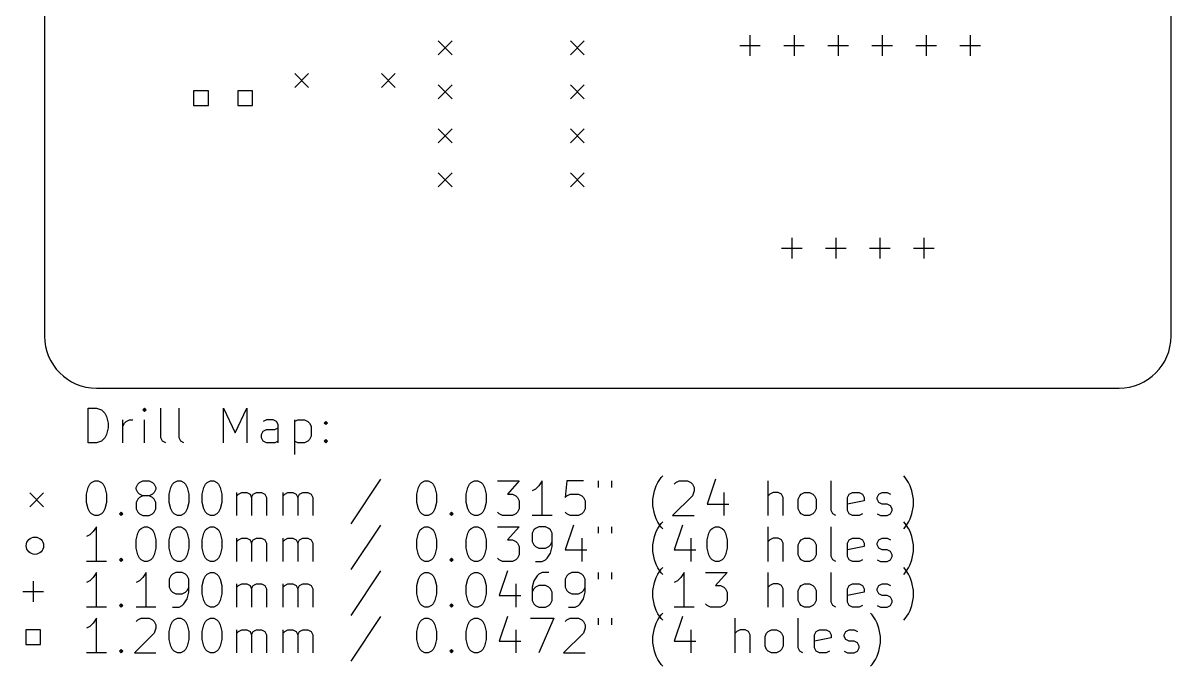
# Model space of a CAD drawing. Extents: x 77.3 to 143.5, y -132.9 to -60.8.
# Drawn here: x 77.3 to 143.5, y -132.9 to -95.7 of the extents above; entities that cross this region are included whole.
import ezdxf

# ---------------------------------------------------------------- set-up
doc = ezdxf.new("R2010")
doc.units = 0
doc.layers.add('BLACK', color=7, linetype='CONTINUOUS')

msp = doc.modelspace()

# ---------------------------------------------------------------- linework, layer by layer
at = {"layer": 'BLACK', "linetype": 'CONTINUOUS'}
for p, q in [((78.5464, -63.8176), (78.5464, -113.818)), ((143.546, -113.823), (143.546, -63.8176)), ((119.253, -96.453), (119.253, -97.643)), ((121.793, -96.453), (121.793, -97.643)), ((124.333, -96.453), (124.333, -97.643)), ((126.873, -96.453), (126.873, -97.643)), ((129.413, -96.453), (129.413, -97.643)), ((131.953, -96.453), (131.953, -97.643)), ((101.271, -96.7748), (102.071, -97.5748)), ((102.071, -96.7748), (101.271, -97.5748)), ((108.891, -96.7748), (109.691, -97.5748)), ((109.691, -96.7748), (108.891, -97.5748)), ((118.658, -97.048), (119.848, -97.048)), ((121.198, -97.048), (122.388, -97.048)), ((123.738, -97.048), (124.928, -97.048)), ((126.278, -97.048), (127.468, -97.048)), ((128.818, -97.048), (130.008, -97.048)), ((131.358, -97.048), (132.548, -97.048)), ((92.985, -98.66), (93.785, -99.46)), ((93.785, -98.66), (92.985, -99.46)), ((97.985, -98.66), (98.785, -99.46)), ((98.785, -98.66), (97.985, -99.46)), ((101.271, -99.3148), (102.071, -100.115)), ((102.071, -99.3148), (101.271, -100.115)), ((108.891, -99.3148), (109.691, -100.115)), ((109.691, -99.3148), (108.891, -100.115)), ((88.0035, -99.6517), (87.1549, -99.6517)), ((87.1549, -99.6517), (87.1549, -100.5)), ((88.0035, -100.5), (88.0035, -99.6517)), ((90.5435, -99.6517), (89.6949, -99.6517)), ((89.6949, -99.6517), (89.6949, -100.5)), ((90.5435, -100.5), (90.5435, -99.6517)), ((87.1549, -100.5), (88.0035, -100.5)), ((89.6949, -100.5), (90.5435, -100.5)), ((101.271, -101.855), (102.071, -102.655)), ((102.071, -101.855), (101.271, -102.655)), ((108.891, -101.855), (109.691, -102.655)), ((109.691, -101.855), (108.891, -102.655)), ((101.271, -104.395), (102.071, -105.195)), ((102.071, -104.395), (101.271, -105.195)), ((108.891, -104.395), (109.691, -105.195)), ((109.691, -104.395), (108.891, -105.195)), ((121.666, -108.137), (121.666, -109.327)), ((124.206, -108.137), (124.206, -109.327)), ((126.746, -108.137), (126.746, -109.327)), ((129.286, -108.137), (129.286, -109.327)), ((121.071, -108.732), (122.261, -108.732)), ((123.611, -108.732), (124.801, -108.732)), ((126.151, -108.732), (127.341, -108.732)), ((128.691, -108.732), (129.881, -108.732)), ((81.5464, -116.818), (140.546, -116.818)), ((81.0725, -119.972), (81.0725, -117.972)), ((81.0725, -117.972), (81.5487, -117.972)), ((81.5487, -117.972), (81.8345, -118.068)), ((81.8345, -118.068), (82.0249, -118.258)), ((82.0249, -118.258), (82.1202, -118.449)), ((82.1202, -118.449), (82.2154, -118.83)), ((84.3106, -117.972), (84.2154, -118.068)), ((84.2154, -118.068), (84.3106, -118.163)), ((84.4059, -118.068), (84.3106, -117.972)), ((84.3106, -117.972), (84.3106, -118.163)), ((84.3106, -118.163), (84.4059, -118.068)), ((85.263, -119.687), (85.263, -117.972)), ((86.3106, -119.687), (86.3106, -117.972)), ((88.8821, -119.972), (88.8821, -117.972)), ((88.8821, -117.972), (89.5487, -119.401)), ((89.5487, -119.401), (90.2154, -117.972)), ((90.2154, -117.972), (90.2154, -119.972)), ((82.2154, -119.115), (82.1202, -119.496)), ((82.2154, -118.83), (82.2154, -119.115)), ((83.0725, -119.972), (83.0725, -118.639)), ((83.0725, -119.02), (83.1678, -118.83)), ((83.1678, -118.83), (83.263, -118.734)), ((83.263, -118.734), (83.4535, -118.639)), ((83.4535, -118.639), (83.644, -118.639)), ((84.3106, -119.972), (84.3106, -118.639)), ((91.3583, -118.639), (91.1678, -118.734)), ((91.1678, -119.306), (91.3583, -119.21)), ((91.7392, -118.639), (91.3583, -118.639)), ((91.3583, -119.21), (91.8345, -119.21)), ((91.9297, -118.734), (91.7392, -118.639)), ((91.8345, -119.21), (92.0249, -119.115)), ((92.0249, -118.925), (91.9297, -118.734)), ((92.0249, -119.972), (92.0249, -118.925)), ((92.9773, -118.639), (92.9773, -120.639)), ((92.9773, -118.734), (93.1678, -118.639)), ((93.1678, -118.639), (93.5487, -118.639)), ((93.5487, -118.639), (93.7392, -118.734)), ((93.7392, -118.734), (93.8345, -118.83)), ((93.8345, -118.83), (93.9297, -119.02)), ((93.9297, -119.02), (93.9297, -119.591)), ((94.6916, -118.83), (94.7868, -118.734)), ((94.7868, -118.925), (94.6916, -118.83)), ((94.7868, -118.734), (94.8821, -118.83)), ((94.7868, -118.734), (94.7868, -118.925)), ((94.8821, -118.83), (94.7868, -118.925)), ((81.8345, -119.877), (81.5487, -119.972)), ((82.0249, -119.687), (81.8345, -119.877)), ((82.1202, -119.496), (82.0249, -119.687)), ((85.3583, -119.877), (85.263, -119.687)), ((85.5487, -119.972), (85.3583, -119.877)), ((86.4059, -119.877), (86.3106, -119.687)), ((86.5964, -119.972), (86.4059, -119.877)), ((91.0725, -119.496), (91.1678, -119.306)), ((91.0725, -119.687), (91.0725, -119.496)), ((91.1678, -119.877), (91.0725, -119.687)), ((91.3583, -119.972), (91.1678, -119.877)), ((92.0249, -119.877), (91.8345, -119.972)), ((93.1678, -119.972), (92.9773, -119.877)), ((93.7392, -119.877), (93.5487, -119.972)), ((93.8345, -119.782), (93.7392, -119.877)), ((93.9297, -119.591), (93.8345, -119.782)), ((94.6916, -119.877), (94.7868, -119.782)), ((94.7868, -119.972), (94.6916, -119.877)), ((94.7868, -119.782), (94.8821, -119.877)), ((94.7868, -119.782), (94.7868, -119.972)), ((94.8821, -119.877), (94.7868, -119.972)), ((81.5487, -119.972), (81.0725, -119.972)), ((91.8345, -119.972), (91.3583, -119.972)), ((93.5487, -119.972), (93.1678, -119.972)), ((81.0725, -122.553), (81.1678, -122.363)), ((81.1678, -122.363), (81.263, -122.268)), ((81.263, -122.268), (81.4535, -122.172)), ((81.4535, -122.172), (81.644, -122.172)), ((81.644, -122.172), (81.8345, -122.268)), ((81.8345, -122.268), (81.9297, -122.363)), ((81.9297, -122.363), (82.0249, -122.553)), ((83.8345, -122.553), (83.9297, -122.363)), ((83.9297, -122.363), (84.0249, -122.268)), ((84.0249, -122.268), (84.2154, -122.172)), ((84.2154, -122.172), (84.5964, -122.172)), ((84.5964, -122.172), (84.7868, -122.268)), ((84.7868, -122.268), (84.8821, -122.363)), ((84.8821, -122.363), (84.9773, -122.553)), ((85.8345, -122.553), (85.9297, -122.363)), ((85.9297, -122.363), (86.0249, -122.268)), ((86.0249, -122.268), (86.2154, -122.172)), ((86.2154, -122.172), (86.4059, -122.172)), ((86.4059, -122.172), (86.5964, -122.268)), ((86.5964, -122.268), (86.6916, -122.363)), ((86.6916, -122.363), (86.7868, -122.553)), ((87.7392, -122.553), (87.8345, -122.363)), ((87.8345, -122.363), (87.9297, -122.268)), ((87.9297, -122.268), (88.1202, -122.172)), ((88.1202, -122.172), (88.3106, -122.172)), ((88.3106, -122.172), (88.5011, -122.268)), ((88.5011, -122.268), (88.5964, -122.363)), ((88.5964, -122.363), (88.6916, -122.553)), ((97.9297, -122.077), (96.2154, -124.649)), ((100.12, -122.553), (100.215, -122.363)), ((100.215, -122.363), (100.311, -122.268)), ((100.311, -122.268), (100.501, -122.172)), ((100.501, -122.172), (100.692, -122.172)), ((100.692, -122.172), (100.882, -122.268)), ((100.882, -122.268), (100.977, -122.363)), ((100.977, -122.363), (101.073, -122.553)), ((102.977, -122.553), (103.073, -122.363)), ((103.073, -122.363), (103.168, -122.268)), ((103.168, -122.268), (103.358, -122.172)), ((103.358, -122.172), (103.549, -122.172)), ((103.549, -122.172), (103.739, -122.268)), ((103.739, -122.268), (103.834, -122.363)), ((103.834, -122.363), (103.93, -122.553)), ((104.692, -122.172), (105.93, -122.172)), ((105.93, -122.172), (105.263, -122.934)), ((107.073, -122.458), (106.882, -122.649)), ((107.263, -122.172), (107.073, -122.458)), ((107.263, -124.172), (107.263, -122.172)), ((108.692, -122.172), (108.596, -123.125)), ((109.644, -122.172), (108.692, -122.172)), ((110.501, -122.172), (110.501, -122.553)), ((111.263, -122.172), (111.263, -122.553)), ((113.739, -122.744), (113.834, -122.458)), ((113.834, -122.458), (113.93, -122.268)), ((113.93, -122.268), (114.12, -121.982)), ((114.12, -121.982), (114.215, -121.887)), ((114.882, -122.363), (114.977, -122.268)), ((114.977, -122.268), (115.168, -122.172)), ((115.168, -122.172), (115.644, -122.172)), ((115.644, -122.172), (115.834, -122.268)), ((115.834, -122.268), (115.93, -122.363)), ((115.93, -122.363), (116.025, -122.553)), ((117.263, -122.077), (116.787, -123.506)), ((120.311, -124.172), (120.311, -122.172)), ((123.93, -123.887), (123.93, -122.172)), ((128.215, -121.982), (128.12, -121.887)), ((128.406, -122.268), (128.215, -121.982)), ((128.501, -122.458), (128.406, -122.268)), ((128.596, -122.744), (128.501, -122.458)), ((77.6964, -122.868), (78.4964, -123.668)), ((78.4964, -122.868), (77.6964, -123.668)), ((80.9773, -122.934), (81.0725, -122.553)), ((80.9773, -123.41), (80.9773, -122.934)), ((82.0249, -122.553), (82.1202, -122.934)), ((82.1202, -122.934), (82.1202, -123.41)), ((83.8345, -122.649), (83.8345, -122.553)), ((83.9297, -122.839), (83.8345, -122.649)), ((84.0249, -122.934), (83.9297, -122.839)), ((84.0249, -123.125), (83.9297, -123.22)), ((84.2154, -123.03), (84.0249, -122.934)), ((84.2154, -123.03), (84.0249, -123.125)), ((84.5964, -123.03), (84.2154, -123.03)), ((84.7868, -122.934), (84.5964, -123.03)), ((84.7868, -123.125), (84.5964, -123.03)), ((84.8821, -122.839), (84.7868, -122.934)), ((84.8821, -123.22), (84.7868, -123.125)), ((84.9773, -122.649), (84.8821, -122.839)), ((84.9773, -122.553), (84.9773, -122.649)), ((85.7392, -122.934), (85.8345, -122.553)), ((85.7392, -123.41), (85.7392, -122.934)), ((86.7868, -122.553), (86.8821, -122.934)), ((86.8821, -122.934), (86.8821, -123.41)), ((87.644, -122.934), (87.7392, -122.553)), ((87.644, -123.41), (87.644, -122.934)), ((88.6916, -122.553), (88.7868, -122.934)), ((88.7868, -122.934), (88.7868, -123.41)), ((89.644, -124.172), (89.644, -122.839)), ((89.644, -123.03), (89.7392, -122.934)), ((89.7392, -122.934), (89.9297, -122.839)), ((89.9297, -122.839), (90.2154, -122.839)), ((90.2154, -122.839), (90.4059, -122.934)), ((90.4059, -122.934), (90.5011, -123.125)), ((90.5011, -123.125), (90.5964, -122.934)), ((90.5011, -123.125), (90.5011, -124.172)), ((90.5964, -122.934), (90.7868, -122.839)), ((90.7868, -122.839), (91.0725, -122.839)), ((91.0725, -122.839), (91.263, -122.934)), ((91.263, -122.934), (91.3583, -123.125)), ((91.3583, -123.125), (91.3583, -124.172)), ((92.3106, -124.172), (92.3106, -122.839)), ((92.3106, -123.03), (92.4059, -122.934)), ((92.4059, -122.934), (92.5964, -122.839)), ((92.5964, -122.839), (92.8821, -122.839)), ((92.8821, -122.839), (93.0725, -122.934)), ((93.0725, -122.934), (93.1678, -123.125)), ((93.1678, -123.125), (93.263, -122.934)), ((93.1678, -123.125), (93.1678, -124.172)), ((93.263, -122.934), (93.4535, -122.839)), ((93.4535, -122.839), (93.7392, -122.839)), ((93.7392, -122.839), (93.9297, -122.934)), ((93.9297, -122.934), (94.0249, -123.125)), ((94.0249, -123.125), (94.0249, -124.172)), ((100.025, -122.934), (100.12, -122.553)), ((100.025, -123.41), (100.025, -122.934)), ((101.073, -122.553), (101.168, -122.934)), ((101.168, -122.934), (101.168, -123.41)), ((102.882, -122.934), (102.977, -122.553)), ((102.882, -123.41), (102.882, -122.934)), ((103.93, -122.553), (104.025, -122.934)), ((104.025, -122.934), (104.025, -123.41)), ((105.263, -122.934), (105.549, -122.934)), ((105.549, -122.934), (105.739, -123.03)), ((105.739, -123.03), (105.834, -123.125)), ((105.834, -123.125), (105.93, -123.315)), ((106.882, -122.649), (106.692, -122.744)), ((108.596, -123.125), (108.692, -123.03)), ((108.692, -123.03), (108.882, -122.934)), ((108.882, -122.934), (109.358, -122.934)), ((109.358, -122.934), (109.549, -123.03)), ((109.549, -123.03), (109.644, -123.125)), ((109.644, -123.125), (109.739, -123.315)), ((113.644, -123.22), (113.739, -122.744)), ((115.93, -123.03), (114.787, -124.172)), ((116.025, -122.744), (115.93, -123.03)), ((116.025, -122.553), (116.025, -122.744)), ((117.739, -122.839), (117.739, -124.172)), ((120.406, -122.934), (120.311, -123.03)), ((120.596, -122.839), (120.406, -122.934)), ((120.882, -122.839), (120.596, -122.839)), ((121.073, -122.934), (120.882, -122.839)), ((121.168, -123.125), (121.073, -122.934)), ((121.168, -124.172), (121.168, -123.125)), ((122.025, -123.22), (122.12, -123.03)), ((122.12, -123.03), (122.215, -122.934)), ((122.215, -122.934), (122.406, -122.839)), ((122.406, -122.839), (122.692, -122.839)), ((122.692, -122.839), (122.882, -122.934)), ((122.882, -122.934), (122.977, -123.03)), ((122.977, -123.03), (123.073, -123.22)), ((124.882, -123.125), (124.977, -122.934)), ((124.882, -123.887), (124.882, -123.125)), ((124.977, -122.934), (125.168, -122.839)), ((125.168, -122.839), (125.549, -122.839)), ((125.549, -122.839), (125.739, -122.934)), ((125.739, -122.934), (125.834, -123.125)), ((125.834, -123.125), (125.834, -123.315)), ((126.596, -123.125), (126.692, -122.934)), ((126.596, -123.22), (126.596, -123.125)), ((126.692, -122.934), (126.882, -122.839)), ((126.882, -122.839), (127.168, -122.839)), ((127.168, -122.839), (127.358, -122.934)), ((128.692, -123.22), (128.596, -122.744)), ((81.0725, -123.791), (80.9773, -123.41)), ((81.1678, -123.982), (81.0725, -123.791)), ((82.0249, -123.791), (81.9297, -123.982)), ((82.1202, -123.41), (82.0249, -123.791)), ((83.9297, -123.22), (83.8345, -123.41)), ((83.8345, -123.41), (83.8345, -123.791)), ((83.8345, -123.791), (83.9297, -123.982)), ((84.9773, -123.41), (84.8821, -123.22)), ((84.8821, -123.982), (84.9773, -123.791)), ((84.9773, -123.791), (84.9773, -123.41)), ((85.8345, -123.791), (85.7392, -123.41)), ((85.9297, -123.982), (85.8345, -123.791)), ((86.7868, -123.791), (86.6916, -123.982)), ((86.8821, -123.41), (86.7868, -123.791)), ((87.7392, -123.791), (87.644, -123.41)), ((87.8345, -123.982), (87.7392, -123.791)), ((88.6916, -123.791), (88.5964, -123.982)), ((88.7868, -123.41), (88.6916, -123.791)), ((100.12, -123.791), (100.025, -123.41)), ((100.215, -123.982), (100.12, -123.791)), ((101.073, -123.791), (100.977, -123.982)), ((101.168, -123.41), (101.073, -123.791)), ((102.977, -123.791), (102.882, -123.41)), ((103.073, -123.982), (102.977, -123.791)), ((103.93, -123.791), (103.834, -123.982)), ((104.025, -123.41), (103.93, -123.791)), ((105.93, -123.791), (105.834, -123.982)), ((105.93, -123.315), (105.93, -123.791)), ((109.739, -123.791), (109.644, -123.982)), ((109.739, -123.315), (109.739, -123.791)), ((113.644, -123.601), (113.644, -123.22)), ((113.739, -124.077), (113.644, -123.601)), ((116.787, -123.506), (118.025, -123.506)), ((122.025, -123.791), (122.025, -123.22)), ((122.12, -123.982), (122.025, -123.791)), ((123.073, -123.791), (122.977, -123.982)), ((123.073, -123.22), (123.073, -123.791)), ((125.834, -123.315), (124.882, -123.506)), ((126.692, -123.41), (126.596, -123.22)), ((126.882, -123.506), (126.692, -123.41)), ((127.168, -123.506), (126.882, -123.506)), ((127.358, -123.601), (127.168, -123.506)), ((127.453, -123.791), (127.358, -123.601)), ((127.453, -123.887), (127.453, -123.791)), ((128.596, -124.077), (128.692, -123.601)), ((128.692, -123.601), (128.692, -123.22)), ((81.263, -124.077), (81.1678, -123.982)), ((81.4535, -124.172), (81.263, -124.077)), ((81.644, -124.172), (81.4535, -124.172)), ((81.8345, -124.077), (81.644, -124.172)), ((81.9297, -123.982), (81.8345, -124.077)), ((82.8821, -124.077), (82.9773, -123.982)), ((82.9773, -124.172), (82.8821, -124.077)), ((82.9773, -123.982), (83.0725, -124.077)), ((82.9773, -123.982), (82.9773, -124.172)), ((83.0725, -124.077), (82.9773, -124.172)), ((83.9297, -123.982), (84.0249, -124.077)), ((84.0249, -124.077), (84.2154, -124.172)), ((84.2154, -124.172), (84.5964, -124.172)), ((84.5964, -124.172), (84.7868, -124.077)), ((84.7868, -124.077), (84.8821, -123.982)), ((86.0249, -124.077), (85.9297, -123.982)), ((86.2154, -124.172), (86.0249, -124.077)), ((86.4059, -124.172), (86.2154, -124.172)), ((86.5964, -124.077), (86.4059, -124.172)), ((86.6916, -123.982), (86.5964, -124.077)), ((87.9297, -124.077), (87.8345, -123.982)), ((88.1202, -124.172), (87.9297, -124.077)), ((88.3106, -124.172), (88.1202, -124.172)), ((88.5011, -124.077), (88.3106, -124.172)), ((88.5964, -123.982), (88.5011, -124.077)), ((100.311, -124.077), (100.215, -123.982)), ((100.501, -124.172), (100.311, -124.077)), ((100.692, -124.172), (100.501, -124.172)), ((100.882, -124.077), (100.692, -124.172)), ((100.977, -123.982), (100.882, -124.077)), ((101.93, -124.077), (102.025, -123.982)), ((102.025, -124.172), (101.93, -124.077)), ((102.025, -123.982), (102.12, -124.077)), ((102.025, -123.982), (102.025, -124.172)), ((102.12, -124.077), (102.025, -124.172)), ((103.168, -124.077), (103.073, -123.982)), ((103.358, -124.172), (103.168, -124.077)), ((103.549, -124.172), (103.358, -124.172)), ((103.739, -124.077), (103.549, -124.172)), ((103.834, -123.982), (103.739, -124.077)), ((104.787, -124.077), (104.692, -123.982)), ((104.977, -124.172), (104.787, -124.077)), ((105.549, -124.172), (104.977, -124.172)), ((105.739, -124.077), (105.549, -124.172)), ((105.834, -123.982), (105.739, -124.077)), ((107.834, -124.172), (106.692, -124.172)), ((108.692, -124.077), (108.596, -123.982)), ((108.882, -124.172), (108.692, -124.077)), ((109.358, -124.172), (108.882, -124.172)), ((109.549, -124.077), (109.358, -124.172)), ((109.644, -123.982), (109.549, -124.077)), ((113.834, -124.363), (113.739, -124.077)), ((113.93, -124.553), (113.834, -124.363)), ((114.12, -124.622), (114.215, -124.527)), ((114.787, -124.172), (116.025, -124.172)), ((122.215, -124.077), (122.12, -123.982)), ((122.406, -124.172), (122.215, -124.077)), ((122.692, -124.172), (122.406, -124.172)), ((122.882, -124.077), (122.692, -124.172)), ((122.977, -123.982), (122.882, -124.077)), ((124.025, -124.077), (123.93, -123.887)), ((124.215, -124.172), (124.025, -124.077)), ((124.977, -124.077), (124.882, -123.887)), ((125.168, -124.172), (124.977, -124.077)), ((125.549, -124.172), (125.168, -124.172)), ((125.739, -124.077), (125.549, -124.172)), ((126.596, -124.077), (126.787, -124.172)), ((126.787, -124.172), (127.168, -124.172)), ((127.168, -124.172), (127.358, -124.077)), ((127.358, -124.077), (127.453, -123.887)), ((128.215, -124.622), (128.12, -124.527)), ((128.406, -124.553), (128.501, -124.363)), ((128.501, -124.363), (128.596, -124.077)), ((81.3583, -125.098), (81.1678, -125.289)), ((81.5487, -124.812), (81.3583, -125.098)), ((81.5487, -126.812), (81.5487, -124.812)), ((83.9297, -125.193), (84.0249, -125.003)), ((84.0249, -125.003), (84.1202, -124.908)), ((84.1202, -124.908), (84.3106, -124.812)), ((84.3106, -124.812), (84.5011, -124.812)), ((84.5011, -124.812), (84.6916, -124.908)), ((84.6916, -124.908), (84.7868, -125.003)), ((84.7868, -125.003), (84.8821, -125.193)), ((85.8345, -125.193), (85.9297, -125.003)), ((85.9297, -125.003), (86.0249, -124.908)), ((86.0249, -124.908), (86.2154, -124.812)), ((86.2154, -124.812), (86.4059, -124.812)), ((86.4059, -124.812), (86.5964, -124.908)), ((86.5964, -124.908), (86.6916, -125.003)), ((86.6916, -125.003), (86.7868, -125.193)), ((87.7392, -125.193), (87.8345, -125.003)), ((87.8345, -125.003), (87.9297, -124.908)), ((87.9297, -124.908), (88.1202, -124.812)), ((88.1202, -124.812), (88.3106, -124.812)), ((88.3106, -124.812), (88.5011, -124.908)), ((88.5011, -124.908), (88.5964, -125.003)), ((88.5964, -125.003), (88.6916, -125.193)), ((97.9297, -124.717), (96.2154, -127.289)), ((100.12, -125.193), (100.215, -125.003)), ((100.215, -125.003), (100.311, -124.908)), ((100.311, -124.908), (100.501, -124.812)), ((100.501, -124.812), (100.692, -124.812)), ((100.692, -124.812), (100.882, -124.908)), ((100.882, -124.908), (100.977, -125.003)), ((100.977, -125.003), (101.073, -125.193)), ((102.977, -125.193), (103.073, -125.003)), ((103.073, -125.003), (103.168, -124.908)), ((103.168, -124.908), (103.358, -124.812)), ((103.358, -124.812), (103.549, -124.812)), ((103.549, -124.812), (103.739, -124.908)), ((103.739, -124.908), (103.834, -125.003)), ((103.834, -125.003), (103.93, -125.193)), ((104.692, -124.812), (105.93, -124.812)), ((105.93, -124.812), (105.263, -125.574)), ((106.787, -125.003), (106.692, -125.193)), ((106.882, -124.908), (106.787, -125.003)), ((107.073, -124.812), (106.882, -124.908)), ((107.453, -124.812), (107.073, -124.812)), ((107.644, -124.908), (107.453, -124.812)), ((107.739, -125.003), (107.644, -124.908)), ((107.834, -125.193), (107.739, -125.003)), ((109.073, -124.717), (108.596, -126.146)), ((110.501, -124.812), (110.501, -125.193)), ((111.263, -124.812), (111.263, -125.193)), ((113.739, -125.384), (113.834, -125.098)), ((113.834, -125.098), (113.93, -124.908)), ((114.12, -124.839), (113.93, -124.553)), ((113.93, -124.908), (114.12, -124.622)), ((114.215, -124.934), (114.12, -124.839)), ((115.358, -124.717), (114.882, -126.146)), ((116.882, -125.193), (116.977, -125.003)), ((116.977, -125.003), (117.073, -124.908)), ((117.073, -124.908), (117.263, -124.812)), ((117.263, -124.812), (117.453, -124.812)), ((117.453, -124.812), (117.644, -124.908)), ((117.644, -124.908), (117.739, -125.003)), ((117.739, -125.003), (117.834, -125.193)), ((120.311, -126.812), (120.311, -124.812)), ((123.93, -126.527), (123.93, -124.812)), ((128.12, -124.934), (128.215, -124.839)), ((128.215, -124.839), (128.406, -124.553)), ((128.406, -124.908), (128.215, -124.622)), ((128.501, -125.098), (128.406, -124.908)), ((128.596, -125.384), (128.501, -125.098)), ((81.1678, -125.289), (80.9773, -125.384)), ((83.8345, -125.574), (83.9297, -125.193)), ((83.8345, -126.05), (83.8345, -125.574)), ((84.8821, -125.193), (84.9773, -125.574)), ((84.9773, -125.574), (84.9773, -126.05)), ((85.7392, -125.574), (85.8345, -125.193)), ((85.7392, -126.05), (85.7392, -125.574)), ((86.7868, -125.193), (86.8821, -125.574)), ((86.8821, -125.574), (86.8821, -126.05)), ((87.644, -125.574), (87.7392, -125.193)), ((87.644, -126.05), (87.644, -125.574)), ((88.6916, -125.193), (88.7868, -125.574)), ((88.7868, -125.574), (88.7868, -126.05)), ((89.644, -126.812), (89.644, -125.479)), ((89.644, -125.67), (89.7392, -125.574)), ((89.7392, -125.574), (89.9297, -125.479)), ((89.9297, -125.479), (90.2154, -125.479)), ((90.2154, -125.479), (90.4059, -125.574)), ((90.4059, -125.574), (90.5011, -125.765)), ((90.5011, -125.765), (90.5964, -125.574)), ((90.5011, -125.765), (90.5011, -126.812)), ((90.5964, -125.574), (90.7868, -125.479)), ((90.7868, -125.479), (91.0725, -125.479)), ((91.0725, -125.479), (91.263, -125.574)), ((91.263, -125.574), (91.3583, -125.765)), ((91.3583, -125.765), (91.3583, -126.812)), ((92.3106, -126.812), (92.3106, -125.479)), ((92.3106, -125.67), (92.4059, -125.574)), ((92.4059, -125.574), (92.5964, -125.479)), ((92.5964, -125.479), (92.8821, -125.479)), ((92.8821, -125.479), (93.0725, -125.574)), ((93.0725, -125.574), (93.1678, -125.765)), ((93.1678, -125.765), (93.263, -125.574)), ((93.1678, -125.765), (93.1678, -126.812)), ((93.263, -125.574), (93.4535, -125.479)), ((93.4535, -125.479), (93.7392, -125.479)), ((93.7392, -125.479), (93.9297, -125.574)), ((93.9297, -125.574), (94.0249, -125.765)), ((94.0249, -125.765), (94.0249, -126.812)), ((100.025, -125.574), (100.12, -125.193)), ((100.025, -126.05), (100.025, -125.574)), ((101.073, -125.193), (101.168, -125.574)), ((101.168, -125.574), (101.168, -126.05)), ((102.882, -125.574), (102.977, -125.193)), ((102.882, -126.05), (102.882, -125.574)), ((103.93, -125.193), (104.025, -125.574)), ((104.025, -125.574), (104.025, -126.05)), ((105.263, -125.574), (105.549, -125.574)), ((105.549, -125.574), (105.739, -125.67)), ((105.739, -125.67), (105.834, -125.765)), ((105.834, -125.765), (105.93, -125.955)), ((106.692, -125.193), (106.692, -125.67)), ((106.692, -125.67), (106.787, -125.86)), ((107.739, -125.86), (107.834, -125.67)), ((107.834, -125.955), (107.834, -125.193)), ((109.549, -125.479), (109.549, -126.812)), ((113.644, -125.86), (113.739, -125.384)), ((115.834, -125.479), (115.834, -126.812)), ((116.787, -125.574), (116.882, -125.193)), ((116.787, -126.05), (116.787, -125.574)), ((117.834, -125.193), (117.93, -125.574)), ((117.93, -125.574), (117.93, -126.05)), ((120.406, -125.574), (120.311, -125.67)), ((120.596, -125.479), (120.406, -125.574)), ((120.882, -125.479), (120.596, -125.479)), ((121.073, -125.574), (120.882, -125.479)), ((121.168, -125.765), (121.073, -125.574)), ((121.168, -126.812), (121.168, -125.765)), ((122.025, -125.86), (122.12, -125.67)), ((122.12, -125.67), (122.215, -125.574)), ((122.215, -125.574), (122.406, -125.479)), ((122.406, -125.479), (122.692, -125.479)), ((122.692, -125.479), (122.882, -125.574)), ((122.882, -125.574), (122.977, -125.67)), ((122.977, -125.67), (123.073, -125.86)), ((124.882, -125.765), (124.977, -125.574)), ((124.882, -126.527), (124.882, -125.765)), ((124.977, -125.574), (125.168, -125.479)), ((125.168, -125.479), (125.549, -125.479)), ((125.549, -125.479), (125.739, -125.574)), ((125.739, -125.574), (125.834, -125.765)), ((125.834, -125.765), (125.834, -125.955)), ((126.596, -125.765), (126.692, -125.574)), ((126.596, -125.86), (126.596, -125.765)), ((126.692, -125.574), (126.882, -125.479)), ((126.882, -125.479), (127.168, -125.479)), ((127.168, -125.479), (127.358, -125.574)), ((128.692, -125.86), (128.596, -125.384)), ((83.9297, -126.431), (83.8345, -126.05)), ((84.0249, -126.622), (83.9297, -126.431)), ((84.8821, -126.431), (84.7868, -126.622)), ((84.9773, -126.05), (84.8821, -126.431)), ((85.8345, -126.431), (85.7392, -126.05)), ((85.9297, -126.622), (85.8345, -126.431)), ((86.7868, -126.431), (86.6916, -126.622)), ((86.8821, -126.05), (86.7868, -126.431)), ((87.7392, -126.431), (87.644, -126.05)), ((87.8345, -126.622), (87.7392, -126.431)), ((88.6916, -126.431), (88.5964, -126.622)), ((88.7868, -126.05), (88.6916, -126.431)), ((100.12, -126.431), (100.025, -126.05)), ((100.215, -126.622), (100.12, -126.431)), ((101.073, -126.431), (100.977, -126.622)), ((101.168, -126.05), (101.073, -126.431)), ((102.977, -126.431), (102.882, -126.05)), ((103.073, -126.622), (102.977, -126.431)), ((103.93, -126.431), (103.834, -126.622)), ((104.025, -126.05), (103.93, -126.431)), ((105.93, -126.431), (105.834, -126.622)), ((105.93, -125.955), (105.93, -126.431)), ((106.787, -125.86), (106.882, -125.955)), ((106.882, -125.955), (107.073, -126.05)), ((107.073, -126.05), (107.453, -126.05)), ((107.453, -126.05), (107.644, -125.955)), ((107.549, -126.622), (107.739, -126.336)), ((107.644, -125.955), (107.739, -125.86)), ((107.739, -126.336), (107.834, -125.955)), ((108.596, -126.146), (109.834, -126.146)), ((113.644, -126.241), (113.644, -125.86)), ((113.739, -126.717), (113.644, -126.241)), ((114.882, -126.146), (116.12, -126.146)), ((116.882, -126.431), (116.787, -126.05)), ((116.977, -126.622), (116.882, -126.431)), ((117.834, -126.431), (117.739, -126.622)), ((117.93, -126.05), (117.834, -126.431)), ((122.025, -126.431), (122.025, -125.86)), ((122.12, -126.622), (122.025, -126.431)), ((123.073, -126.431), (122.977, -126.622)), ((123.073, -125.86), (123.073, -126.431)), ((125.834, -125.955), (124.882, -126.146)), ((126.692, -126.05), (126.596, -125.86)), ((126.882, -126.146), (126.692, -126.05)), ((127.168, -126.146), (126.882, -126.146)), ((127.358, -126.241), (127.168, -126.146)), ((127.453, -126.431), (127.358, -126.241)), ((127.453, -126.527), (127.453, -126.431)), ((128.596, -126.717), (128.692, -126.241)), ((128.692, -126.241), (128.692, -125.86)), ((82.1202, -126.812), (80.9773, -126.812)), ((82.8821, -126.717), (82.9773, -126.622)), ((82.9773, -126.812), (82.8821, -126.717)), ((82.9773, -126.622), (83.0725, -126.717)), ((82.9773, -126.622), (82.9773, -126.812)), ((83.0725, -126.717), (82.9773, -126.812)), ((84.1202, -126.717), (84.0249, -126.622)), ((84.3106, -126.812), (84.1202, -126.717)), ((84.5011, -126.812), (84.3106, -126.812)), ((84.6916, -126.717), (84.5011, -126.812)), ((84.7868, -126.622), (84.6916, -126.717)), ((86.0249, -126.717), (85.9297, -126.622)), ((86.2154, -126.812), (86.0249, -126.717)), ((86.4059, -126.812), (86.2154, -126.812)), ((86.5964, -126.717), (86.4059, -126.812)), ((86.6916, -126.622), (86.5964, -126.717)), ((87.9297, -126.717), (87.8345, -126.622)), ((88.1202, -126.812), (87.9297, -126.717)), ((88.3106, -126.812), (88.1202, -126.812)), ((88.5011, -126.717), (88.3106, -126.812)), ((88.5964, -126.622), (88.5011, -126.717)), ((100.311, -126.717), (100.215, -126.622)), ((100.501, -126.812), (100.311, -126.717)), ((100.692, -126.812), (100.501, -126.812)), ((100.882, -126.717), (100.692, -126.812)), ((100.977, -126.622), (100.882, -126.717)), ((101.93, -126.717), (102.025, -126.622)), ((102.025, -126.812), (101.93, -126.717)), ((102.025, -126.622), (102.12, -126.717)), ((102.025, -126.622), (102.025, -126.812)), ((102.12, -126.717), (102.025, -126.812)), ((103.168, -126.717), (103.073, -126.622)), ((103.358, -126.812), (103.168, -126.717)), ((103.549, -126.812), (103.358, -126.812)), ((103.739, -126.717), (103.549, -126.812)), ((103.834, -126.622), (103.739, -126.717)), ((104.787, -126.717), (104.692, -126.622)), ((104.977, -126.812), (104.787, -126.717)), ((105.549, -126.812), (104.977, -126.812)), ((105.739, -126.717), (105.549, -126.812)), ((105.834, -126.622), (105.739, -126.717)), ((106.882, -126.812), (107.263, -126.812)), ((107.263, -126.812), (107.453, -126.717)), ((107.453, -126.717), (107.549, -126.622)), ((113.834, -127.003), (113.739, -126.717)), ((113.93, -127.193), (113.834, -127.003)), ((114.12, -127.262), (114.215, -127.167)), ((117.073, -126.717), (116.977, -126.622)), ((117.263, -126.812), (117.073, -126.717)), ((117.453, -126.812), (117.263, -126.812)), ((117.644, -126.717), (117.453, -126.812)), ((117.739, -126.622), (117.644, -126.717)), ((122.215, -126.717), (122.12, -126.622)), ((122.406, -126.812), (122.215, -126.717)), ((122.692, -126.812), (122.406, -126.812)), ((122.882, -126.717), (122.692, -126.812)), ((122.977, -126.622), (122.882, -126.717)), ((124.025, -126.717), (123.93, -126.527)), ((124.215, -126.812), (124.025, -126.717)), ((124.977, -126.717), (124.882, -126.527)), ((125.168, -126.812), (124.977, -126.717)), ((125.549, -126.812), (125.168, -126.812)), ((125.739, -126.717), (125.549, -126.812)), ((126.596, -126.717), (126.787, -126.812)), ((126.787, -126.812), (127.168, -126.812)), ((127.168, -126.812), (127.358, -126.717)), ((127.358, -126.717), (127.453, -126.527)), ((128.215, -127.262), (128.12, -127.167)), ((128.406, -127.193), (128.501, -127.003)), ((128.501, -127.003), (128.596, -126.717)), ((81.3583, -127.738), (81.1678, -127.929)), ((81.5487, -127.452), (81.3583, -127.738)), ((81.5487, -129.452), (81.5487, -127.452)), ((84.2154, -127.738), (84.0249, -127.929)), ((84.4059, -127.452), (84.2154, -127.738)), ((84.4059, -129.452), (84.4059, -127.452)), ((85.8345, -127.643), (85.7392, -127.833)), ((85.7392, -127.833), (85.7392, -128.31)), ((85.9297, -127.548), (85.8345, -127.643)), ((86.1202, -127.452), (85.9297, -127.548)), ((86.5011, -127.452), (86.1202, -127.452)), ((86.6916, -127.548), (86.5011, -127.452)), ((86.7868, -127.643), (86.6916, -127.548)), ((86.8821, -127.833), (86.7868, -127.643)), ((86.8821, -128.595), (86.8821, -127.833)), ((87.644, -128.214), (87.7392, -127.833)), ((87.7392, -127.833), (87.8345, -127.643)), ((87.8345, -127.643), (87.9297, -127.548)), ((87.9297, -127.548), (88.1202, -127.452)), ((88.1202, -127.452), (88.3106, -127.452)), ((88.3106, -127.452), (88.5011, -127.548)), ((88.5011, -127.548), (88.5964, -127.643)), ((88.5964, -127.643), (88.6916, -127.833)), ((88.6916, -127.833), (88.7868, -128.214)), ((97.9297, -127.357), (96.2154, -129.929)), ((100.025, -128.214), (100.12, -127.833)), ((100.12, -127.833), (100.215, -127.643)), ((100.215, -127.643), (100.311, -127.548)), ((100.311, -127.548), (100.501, -127.452)), ((100.501, -127.452), (100.692, -127.452)), ((100.692, -127.452), (100.882, -127.548)), ((100.882, -127.548), (100.977, -127.643)), ((100.977, -127.643), (101.073, -127.833)), ((101.073, -127.833), (101.168, -128.214)), ((102.882, -128.214), (102.977, -127.833)), ((102.977, -127.833), (103.073, -127.643)), ((103.073, -127.643), (103.168, -127.548)), ((103.168, -127.548), (103.358, -127.452)), ((103.358, -127.452), (103.549, -127.452)), ((103.549, -127.452), (103.739, -127.548)), ((103.739, -127.548), (103.834, -127.643)), ((103.834, -127.643), (103.93, -127.833)), ((103.93, -127.833), (104.025, -128.214)), ((105.263, -127.357), (104.787, -128.786)), ((106.977, -127.643), (106.787, -127.929)), ((107.073, -127.548), (106.977, -127.643)), ((107.263, -127.452), (107.073, -127.548)), ((107.644, -127.452), (107.263, -127.452)), ((108.692, -127.643), (108.596, -127.833)), ((108.596, -127.833), (108.596, -128.31)), ((108.787, -127.548), (108.692, -127.643)), ((108.977, -127.452), (108.787, -127.548)), ((109.358, -127.452), (108.977, -127.452)), ((109.549, -127.548), (109.358, -127.452)), ((109.644, -127.643), (109.549, -127.548)), ((109.739, -127.833), (109.644, -127.643)), ((109.739, -128.595), (109.739, -127.833)), ((110.501, -127.452), (110.501, -127.833)), ((111.263, -127.452), (111.263, -127.833)), ((113.739, -128.024), (113.834, -127.738)), ((113.834, -127.738), (113.93, -127.548)), ((114.12, -127.479), (113.93, -127.193)), ((113.93, -127.548), (114.12, -127.262)), ((114.215, -127.574), (114.12, -127.479)), ((115.263, -127.738), (115.073, -127.929)), ((115.453, -127.452), (115.263, -127.738)), ((115.453, -129.452), (115.453, -127.452)), ((116.692, -127.452), (117.93, -127.452)), ((117.93, -127.452), (117.263, -128.214)), ((120.311, -129.452), (120.311, -127.452)), ((123.93, -129.167), (123.93, -127.452)), ((128.12, -127.574), (128.215, -127.479)), ((128.215, -127.479), (128.406, -127.193)), ((128.406, -127.548), (128.215, -127.262)), ((128.501, -127.738), (128.406, -127.548)), ((128.596, -128.024), (128.501, -127.738)), ((77.9014, -127.953), (77.9014, -129.143)), ((81.1678, -127.929), (80.9773, -128.024)), ((84.0249, -127.929), (83.8345, -128.024)), ((85.7392, -128.31), (85.8345, -128.5)), ((85.8345, -128.5), (85.9297, -128.595)), ((86.6916, -128.595), (86.7868, -128.5)), ((86.7868, -128.5), (86.8821, -128.31)), ((87.644, -128.69), (87.644, -128.214)), ((88.7868, -128.214), (88.7868, -128.69)), ((89.644, -129.452), (89.644, -128.119)), ((89.644, -128.31), (89.7392, -128.214)), ((89.7392, -128.214), (89.9297, -128.119)), ((89.9297, -128.119), (90.2154, -128.119)), ((90.2154, -128.119), (90.4059, -128.214)), ((90.4059, -128.214), (90.5011, -128.405)), ((90.5011, -128.405), (90.5964, -128.214)), ((90.5011, -128.405), (90.5011, -129.452)), ((90.5964, -128.214), (90.7868, -128.119)), ((90.7868, -128.119), (91.0725, -128.119)), ((91.0725, -128.119), (91.263, -128.214)), ((91.263, -128.214), (91.3583, -128.405)), ((91.3583, -128.405), (91.3583, -129.452)), ((92.3106, -129.452), (92.3106, -128.119)), ((92.3106, -128.31), (92.4059, -128.214)), ((92.4059, -128.214), (92.5964, -128.119)), ((92.5964, -128.119), (92.8821, -128.119)), ((92.8821, -128.119), (93.0725, -128.214)), ((93.0725, -128.214), (93.1678, -128.405)), ((93.1678, -128.405), (93.263, -128.214)), ((93.1678, -128.405), (93.1678, -129.452)), ((93.263, -128.214), (93.4535, -128.119)), ((93.4535, -128.119), (93.7392, -128.119)), ((93.7392, -128.119), (93.9297, -128.214)), ((93.9297, -128.214), (94.0249, -128.405)), ((94.0249, -128.405), (94.0249, -129.452)), ((100.025, -128.69), (100.025, -128.214)), ((101.168, -128.214), (101.168, -128.69)), ((102.882, -128.69), (102.882, -128.214)), ((104.025, -128.214), (104.025, -128.69)), ((105.739, -128.119), (105.739, -129.452)), ((106.787, -127.929), (106.692, -128.31)), ((106.692, -128.31), (106.692, -129.071)), ((106.787, -128.405), (106.692, -128.595)), ((106.882, -128.31), (106.787, -128.405)), ((107.073, -128.214), (106.882, -128.31)), ((107.453, -128.214), (107.073, -128.214)), ((107.644, -128.31), (107.453, -128.214)), ((107.739, -128.405), (107.644, -128.31)), ((107.834, -128.595), (107.739, -128.405)), ((108.596, -128.31), (108.692, -128.5)), ((108.692, -128.5), (108.787, -128.595)), ((109.549, -128.595), (109.644, -128.5)), ((109.644, -128.5), (109.739, -128.31)), ((113.644, -128.5), (113.739, -128.024)), ((113.644, -128.881), (113.644, -128.5)), ((115.073, -127.929), (114.882, -128.024)), ((117.263, -128.214), (117.549, -128.214)), ((117.549, -128.214), (117.739, -128.31)), ((117.739, -128.31), (117.834, -128.405)), ((117.834, -128.405), (117.93, -128.595)), ((120.406, -128.214), (120.311, -128.31)), ((120.596, -128.119), (120.406, -128.214)), ((120.882, -128.119), (120.596, -128.119)), ((121.073, -128.214), (120.882, -128.119)), ((121.168, -128.405), (121.073, -128.214)), ((121.168, -129.452), (121.168, -128.405)), ((122.025, -128.5), (122.12, -128.31)), ((122.025, -129.071), (122.025, -128.5)), ((122.12, -128.31), (122.215, -128.214)), ((122.215, -128.214), (122.406, -128.119)), ((122.406, -128.119), (122.692, -128.119)), ((122.692, -128.119), (122.882, -128.214)), ((122.882, -128.214), (122.977, -128.31)), ((122.977, -128.31), (123.073, -128.5)), ((123.073, -128.5), (123.073, -129.071)), ((124.882, -128.405), (124.977, -128.214)), ((124.882, -129.167), (124.882, -128.405)), ((124.977, -128.214), (125.168, -128.119)), ((125.168, -128.119), (125.549, -128.119)), ((125.549, -128.119), (125.739, -128.214)), ((125.739, -128.214), (125.834, -128.405)), ((125.834, -128.405), (125.834, -128.595)), ((126.596, -128.405), (126.692, -128.214)), ((126.596, -128.5), (126.596, -128.405)), ((126.692, -128.69), (126.596, -128.5)), ((126.692, -128.214), (126.882, -128.119)), ((126.882, -128.119), (127.168, -128.119)), ((127.168, -128.119), (127.358, -128.214)), ((128.692, -128.5), (128.596, -128.024)), ((128.692, -128.881), (128.692, -128.5)), ((77.3064, -128.548), (78.4964, -128.548)), ((85.9297, -128.595), (86.1202, -128.69)), ((86.1202, -128.69), (86.5011, -128.69)), ((86.5011, -128.69), (86.6916, -128.595)), ((86.5964, -129.262), (86.7868, -128.976)), ((86.7868, -128.976), (86.8821, -128.595)), ((87.7392, -129.071), (87.644, -128.69)), ((87.8345, -129.262), (87.7392, -129.071)), ((88.6916, -129.071), (88.5964, -129.262)), ((88.7868, -128.69), (88.6916, -129.071)), ((100.12, -129.071), (100.025, -128.69)), ((100.215, -129.262), (100.12, -129.071)), ((101.073, -129.071), (100.977, -129.262)), ((101.168, -128.69), (101.073, -129.071)), ((102.977, -129.071), (102.882, -128.69)), ((103.073, -129.262), (102.977, -129.071)), ((103.93, -129.071), (103.834, -129.262)), ((104.025, -128.69), (103.93, -129.071)), ((104.787, -128.786), (106.025, -128.786)), ((106.692, -129.071), (106.787, -129.262)), ((107.739, -129.262), (107.834, -129.071)), ((107.834, -129.071), (107.834, -128.595)), ((108.787, -128.595), (108.977, -128.69)), ((108.977, -128.69), (109.358, -128.69)), ((109.358, -128.69), (109.549, -128.595)), ((109.453, -129.262), (109.644, -128.976)), ((109.644, -128.976), (109.739, -128.595)), ((113.739, -129.357), (113.644, -128.881)), ((117.93, -129.071), (117.834, -129.262)), ((117.93, -128.595), (117.93, -129.071)), ((122.12, -129.262), (122.025, -129.071)), ((123.073, -129.071), (122.977, -129.262)), ((124.025, -129.357), (123.93, -129.167)), ((125.834, -128.595), (124.882, -128.786)), ((124.977, -129.357), (124.882, -129.167)), ((126.882, -128.786), (126.692, -128.69)), ((127.168, -128.786), (126.882, -128.786)), ((127.358, -128.881), (127.168, -128.786)), ((127.453, -129.071), (127.358, -128.881)), ((127.358, -129.357), (127.453, -129.167)), ((127.453, -129.167), (127.453, -129.071)), ((128.596, -129.357), (128.692, -128.881)), ((82.1202, -129.452), (80.9773, -129.452)), ((82.8821, -129.357), (82.9773, -129.262)), ((82.9773, -129.452), (82.8821, -129.357)), ((82.9773, -129.262), (83.0725, -129.357)), ((82.9773, -129.262), (82.9773, -129.452)), ((83.0725, -129.357), (82.9773, -129.452)), ((84.9773, -129.452), (83.8345, -129.452)), ((85.9297, -129.452), (86.3106, -129.452)), ((86.3106, -129.452), (86.5011, -129.357)), ((86.5011, -129.357), (86.5964, -129.262)), ((87.9297, -129.357), (87.8345, -129.262)), ((88.1202, -129.452), (87.9297, -129.357)), ((88.3106, -129.452), (88.1202, -129.452)), ((88.5011, -129.357), (88.3106, -129.452)), ((88.5964, -129.262), (88.5011, -129.357)), ((100.311, -129.357), (100.215, -129.262)), ((100.501, -129.452), (100.311, -129.357)), ((100.692, -129.452), (100.501, -129.452)), ((100.882, -129.357), (100.692, -129.452)), ((100.977, -129.262), (100.882, -129.357)), ((101.93, -129.357), (102.025, -129.262)), ((102.025, -129.452), (101.93, -129.357)), ((102.025, -129.262), (102.12, -129.357)), ((102.025, -129.262), (102.025, -129.452)), ((102.12, -129.357), (102.025, -129.452)), ((103.168, -129.357), (103.073, -129.262)), ((103.358, -129.452), (103.168, -129.357)), ((103.549, -129.452), (103.358, -129.452)), ((103.739, -129.357), (103.549, -129.452)), ((103.834, -129.262), (103.739, -129.357)), ((106.787, -129.262), (106.882, -129.357)), ((106.882, -129.357), (107.073, -129.452)), ((107.073, -129.452), (107.453, -129.452)), ((107.453, -129.452), (107.644, -129.357)), ((107.644, -129.357), (107.739, -129.262)), ((108.787, -129.452), (109.168, -129.452)), ((109.168, -129.452), (109.358, -129.357)), ((109.358, -129.357), (109.453, -129.262)), ((113.834, -129.643), (113.739, -129.357)), ((113.93, -129.833), (113.834, -129.643)), ((114.12, -129.902), (114.215, -129.807)), ((116.025, -129.452), (114.882, -129.452)), ((116.787, -129.357), (116.692, -129.262)), ((116.977, -129.452), (116.787, -129.357)), ((117.549, -129.452), (116.977, -129.452)), ((117.739, -129.357), (117.549, -129.452)), ((117.834, -129.262), (117.739, -129.357)), ((122.215, -129.357), (122.12, -129.262)), ((122.406, -129.452), (122.215, -129.357)), ((122.692, -129.452), (122.406, -129.452)), ((122.882, -129.357), (122.692, -129.452)), ((122.977, -129.262), (122.882, -129.357)), ((124.215, -129.452), (124.025, -129.357)), ((125.168, -129.452), (124.977, -129.357)), ((125.549, -129.452), (125.168, -129.452)), ((125.739, -129.357), (125.549, -129.452)), ((126.311, -129.902), (126.215, -129.807)), ((126.596, -129.357), (126.787, -129.452)), ((126.787, -129.452), (127.168, -129.452)), ((127.168, -129.452), (127.358, -129.357)), ((128.406, -129.833), (128.501, -129.643)), ((128.501, -129.643), (128.596, -129.357)), ((81.3583, -130.378), (81.1678, -130.569)), ((81.5487, -130.092), (81.3583, -130.378)), ((81.5487, -132.092), (81.5487, -130.092)), ((83.8345, -130.283), (83.9297, -130.188)), ((83.9297, -130.188), (84.1202, -130.092)), ((84.1202, -130.092), (84.5964, -130.092)), ((84.5964, -130.092), (84.7868, -130.188)), ((84.7868, -130.188), (84.8821, -130.283)), ((84.8821, -130.283), (84.9773, -130.473)), ((84.9773, -130.473), (84.9773, -130.664)), ((85.7392, -130.854), (85.8345, -130.473)), ((85.8345, -130.473), (85.9297, -130.283)), ((85.9297, -130.283), (86.0249, -130.188)), ((86.0249, -130.188), (86.2154, -130.092)), ((86.2154, -130.092), (86.4059, -130.092)), ((86.4059, -130.092), (86.5964, -130.188)), ((86.5964, -130.188), (86.6916, -130.283)), ((86.6916, -130.283), (86.7868, -130.473)), ((86.7868, -130.473), (86.8821, -130.854)), ((87.644, -130.854), (87.7392, -130.473)), ((87.7392, -130.473), (87.8345, -130.283)), ((87.8345, -130.283), (87.9297, -130.188)), ((87.9297, -130.188), (88.1202, -130.092)), ((88.1202, -130.092), (88.3106, -130.092)), ((88.3106, -130.092), (88.5011, -130.188)), ((88.5011, -130.188), (88.5964, -130.283)), ((88.5964, -130.283), (88.6916, -130.473)), ((88.6916, -130.473), (88.7868, -130.854)), ((97.9297, -129.997), (96.2154, -132.569)), ((100.025, -130.854), (100.12, -130.473)), ((100.12, -130.473), (100.215, -130.283)), ((100.215, -130.283), (100.311, -130.188)), ((100.311, -130.188), (100.501, -130.092)), ((100.501, -130.092), (100.692, -130.092)), ((100.692, -130.092), (100.882, -130.188)), ((100.882, -130.188), (100.977, -130.283)), ((100.977, -130.283), (101.073, -130.473)), ((101.073, -130.473), (101.168, -130.854)), ((102.882, -130.854), (102.977, -130.473)), ((102.977, -130.473), (103.073, -130.283)), ((103.073, -130.283), (103.168, -130.188)), ((103.168, -130.188), (103.358, -130.092)), ((103.358, -130.092), (103.549, -130.092)), ((103.549, -130.092), (103.739, -130.188)), ((103.739, -130.188), (103.834, -130.283)), ((103.834, -130.283), (103.93, -130.473)), ((103.93, -130.473), (104.025, -130.854)), ((105.263, -129.997), (104.787, -131.426)), ((106.596, -130.092), (107.93, -130.092)), ((107.93, -130.092), (107.073, -132.092)), ((108.596, -130.283), (108.692, -130.188)), ((108.692, -130.188), (108.882, -130.092)), ((108.882, -130.092), (109.358, -130.092)), ((109.358, -130.092), (109.549, -130.188)), ((109.549, -130.188), (109.644, -130.283)), ((109.644, -130.283), (109.739, -130.473)), ((109.739, -130.473), (109.739, -130.664)), ((110.501, -130.092), (110.501, -130.473)), ((111.263, -130.092), (111.263, -130.473)), ((113.739, -130.664), (113.834, -130.378)), ((113.834, -130.378), (113.93, -130.188)), ((114.12, -130.119), (113.93, -129.833)), ((113.93, -130.188), (114.12, -129.902)), ((114.215, -130.214), (114.12, -130.119)), ((115.358, -129.997), (114.882, -131.426)), ((118.406, -132.092), (118.406, -130.092)), ((122.025, -131.807), (122.025, -130.092)), ((126.501, -130.188), (126.311, -129.902)), ((126.596, -130.378), (126.501, -130.188)), ((126.692, -130.664), (126.596, -130.378)), ((128.12, -130.214), (128.215, -130.119)), ((128.215, -130.119), (128.406, -129.833)), ((78.3206, -130.763), (77.4721, -130.763)), ((77.4721, -130.763), (77.4721, -131.612)), ((78.3206, -131.612), (78.3206, -130.763)), ((81.1678, -130.569), (80.9773, -130.664)), ((84.8821, -130.95), (83.7392, -132.092)), ((84.9773, -130.664), (84.8821, -130.95)), ((85.7392, -131.33), (85.7392, -130.854)), ((86.8821, -130.854), (86.8821, -131.33)), ((87.644, -131.33), (87.644, -130.854)), ((88.7868, -130.854), (88.7868, -131.33)), ((89.644, -132.092), (89.644, -130.759)), ((89.644, -130.95), (89.7392, -130.854)), ((89.7392, -130.854), (89.9297, -130.759)), ((89.9297, -130.759), (90.2154, -130.759)), ((90.2154, -130.759), (90.4059, -130.854)), ((90.4059, -130.854), (90.5011, -131.045)), ((90.5011, -131.045), (90.5964, -130.854)), ((90.5011, -131.045), (90.5011, -132.092)), ((90.5964, -130.854), (90.7868, -130.759)), ((90.7868, -130.759), (91.0725, -130.759)), ((91.0725, -130.759), (91.263, -130.854)), ((91.263, -130.854), (91.3583, -131.045)), ((91.3583, -131.045), (91.3583, -132.092)), ((92.3106, -132.092), (92.3106, -130.759)), ((92.3106, -130.95), (92.4059, -130.854)), ((92.4059, -130.854), (92.5964, -130.759)), ((92.5964, -130.759), (92.8821, -130.759)), ((92.8821, -130.759), (93.0725, -130.854)), ((93.0725, -130.854), (93.1678, -131.045)), ((93.1678, -131.045), (93.263, -130.854)), ((93.1678, -131.045), (93.1678, -132.092)), ((93.263, -130.854), (93.4535, -130.759)), ((93.4535, -130.759), (93.7392, -130.759)), ((93.7392, -130.759), (93.9297, -130.854)), ((93.9297, -130.854), (94.0249, -131.045)), ((94.0249, -131.045), (94.0249, -132.092)), ((100.025, -131.33), (100.025, -130.854)), ((101.168, -130.854), (101.168, -131.33)), ((102.882, -131.33), (102.882, -130.854)), ((104.025, -130.854), (104.025, -131.33)), ((105.739, -130.759), (105.739, -132.092)), ((109.644, -130.95), (108.501, -132.092)), ((109.739, -130.664), (109.644, -130.95)), ((113.644, -131.14), (113.739, -130.664)), ((113.644, -131.521), (113.644, -131.14)), ((115.834, -130.759), (115.834, -132.092)), ((118.501, -130.854), (118.406, -130.95)), ((118.692, -130.759), (118.501, -130.854)), ((118.977, -130.759), (118.692, -130.759)), ((119.168, -130.854), (118.977, -130.759)), ((119.263, -131.045), (119.168, -130.854)), ((119.263, -132.092), (119.263, -131.045)), ((120.12, -131.14), (120.215, -130.95)), ((120.12, -131.711), (120.12, -131.14)), ((120.215, -130.95), (120.311, -130.854)), ((120.311, -130.854), (120.501, -130.759)), ((120.501, -130.759), (120.787, -130.759)), ((120.787, -130.759), (120.977, -130.854)), ((120.977, -130.854), (121.073, -130.95)), ((121.073, -130.95), (121.168, -131.14)), ((121.168, -131.14), (121.168, -131.711)), ((122.977, -131.045), (123.073, -130.854)), ((122.977, -131.807), (122.977, -131.045)), ((123.073, -130.854), (123.263, -130.759)), ((123.263, -130.759), (123.644, -130.759)), ((123.644, -130.759), (123.834, -130.854)), ((123.834, -130.854), (123.93, -131.045)), ((123.93, -131.045), (123.93, -131.235)), ((124.692, -131.045), (124.787, -130.854)), ((124.692, -131.14), (124.692, -131.045)), ((124.787, -131.33), (124.692, -131.14)), ((124.787, -130.854), (124.977, -130.759)), ((124.977, -130.759), (125.263, -130.759)), ((125.263, -130.759), (125.453, -130.854)), ((126.787, -131.14), (126.692, -130.664)), ((126.787, -131.521), (126.787, -131.14)), ((77.4721, -131.612), (78.3206, -131.612)), ((85.8345, -131.711), (85.7392, -131.33)), ((85.9297, -131.902), (85.8345, -131.711)), ((86.7868, -131.711), (86.6916, -131.902)), ((86.8821, -131.33), (86.7868, -131.711)), ((87.7392, -131.711), (87.644, -131.33)), ((87.8345, -131.902), (87.7392, -131.711)), ((88.6916, -131.711), (88.5964, -131.902)), ((88.7868, -131.33), (88.6916, -131.711)), ((100.12, -131.711), (100.025, -131.33)), ((100.215, -131.902), (100.12, -131.711)), ((101.073, -131.711), (100.977, -131.902)), ((101.168, -131.33), (101.073, -131.711)), ((102.977, -131.711), (102.882, -131.33)), ((103.073, -131.902), (102.977, -131.711)), ((103.93, -131.711), (103.834, -131.902)), ((104.025, -131.33), (103.93, -131.711)), ((104.787, -131.426), (106.025, -131.426)), ((113.739, -131.997), (113.644, -131.521)), ((114.882, -131.426), (116.12, -131.426)), ((120.215, -131.902), (120.12, -131.711)), ((121.168, -131.711), (121.073, -131.902)), ((122.12, -131.997), (122.025, -131.807)), ((123.93, -131.235), (122.977, -131.426)), ((123.073, -131.997), (122.977, -131.807)), ((124.977, -131.426), (124.787, -131.33)), ((125.263, -131.426), (124.977, -131.426)), ((125.453, -131.521), (125.263, -131.426)), ((125.549, -131.711), (125.453, -131.521)), ((125.453, -131.997), (125.549, -131.807)), ((125.549, -131.807), (125.549, -131.711)), ((126.692, -131.997), (126.787, -131.521)), ((82.1202, -132.092), (80.9773, -132.092)), ((82.8821, -131.997), (82.9773, -131.902)), ((82.9773, -132.092), (82.8821, -131.997)), ((82.9773, -131.902), (83.0725, -131.997)), ((82.9773, -131.902), (82.9773, -132.092)), ((83.0725, -131.997), (82.9773, -132.092)), ((83.7392, -132.092), (84.9773, -132.092)), ((86.0249, -131.997), (85.9297, -131.902)), ((86.2154, -132.092), (86.0249, -131.997)), ((86.4059, -132.092), (86.2154, -132.092)), ((86.5964, -131.997), (86.4059, -132.092)), ((86.6916, -131.902), (86.5964, -131.997)), ((87.9297, -131.997), (87.8345, -131.902)), ((88.1202, -132.092), (87.9297, -131.997)), ((88.3106, -132.092), (88.1202, -132.092)), ((88.5011, -131.997), (88.3106, -132.092)), ((88.5964, -131.902), (88.5011, -131.997)), ((100.311, -131.997), (100.215, -131.902)), ((100.501, -132.092), (100.311, -131.997)), ((100.692, -132.092), (100.501, -132.092)), ((100.882, -131.997), (100.692, -132.092)), ((100.977, -131.902), (100.882, -131.997)), ((101.93, -131.997), (102.025, -131.902)), ((102.025, -132.092), (101.93, -131.997)), ((102.025, -131.902), (102.12, -131.997)), ((102.025, -131.902), (102.025, -132.092)), ((102.12, -131.997), (102.025, -132.092)), ((103.168, -131.997), (103.073, -131.902)), ((103.358, -132.092), (103.168, -131.997)), ((103.549, -132.092), (103.358, -132.092)), ((103.739, -131.997), (103.549, -132.092)), ((103.834, -131.902), (103.739, -131.997)), ((108.501, -132.092), (109.739, -132.092)), ((113.834, -132.283), (113.739, -131.997)), ((113.93, -132.473), (113.834, -132.283)), ((114.12, -132.759), (113.93, -132.473)), ((120.311, -131.997), (120.215, -131.902)), ((120.501, -132.092), (120.311, -131.997)), ((120.787, -132.092), (120.501, -132.092)), ((120.977, -131.997), (120.787, -132.092)), ((121.073, -131.902), (120.977, -131.997)), ((122.311, -132.092), (122.12, -131.997)), ((123.263, -132.092), (123.073, -131.997)), ((123.644, -132.092), (123.263, -132.092)), ((123.834, -131.997), (123.644, -132.092)), ((124.692, -131.997), (124.882, -132.092)), ((124.882, -132.092), (125.263, -132.092)), ((125.263, -132.092), (125.453, -131.997)), ((126.311, -132.759), (126.501, -132.473)), ((126.501, -132.473), (126.596, -132.283)), ((126.596, -132.283), (126.692, -131.997)), ((114.215, -132.854), (114.12, -132.759)), ((126.215, -132.854), (126.311, -132.759))]:
    msp.add_line(p, q, dxfattribs=at)
at = {"layer": 'BLACK'}
msp.add_circle((77.9964, -125.908), 0.5, dxfattribs=at)
for centre, start, end in [((81.5464, -113.818), -180, -90.0008), ((140.546, -113.818), -90.0008, -0.100212)]:
    msp.add_arc(centre, 3, start, end, dxfattribs=at)

doc.saveas('drawing.dxf')
